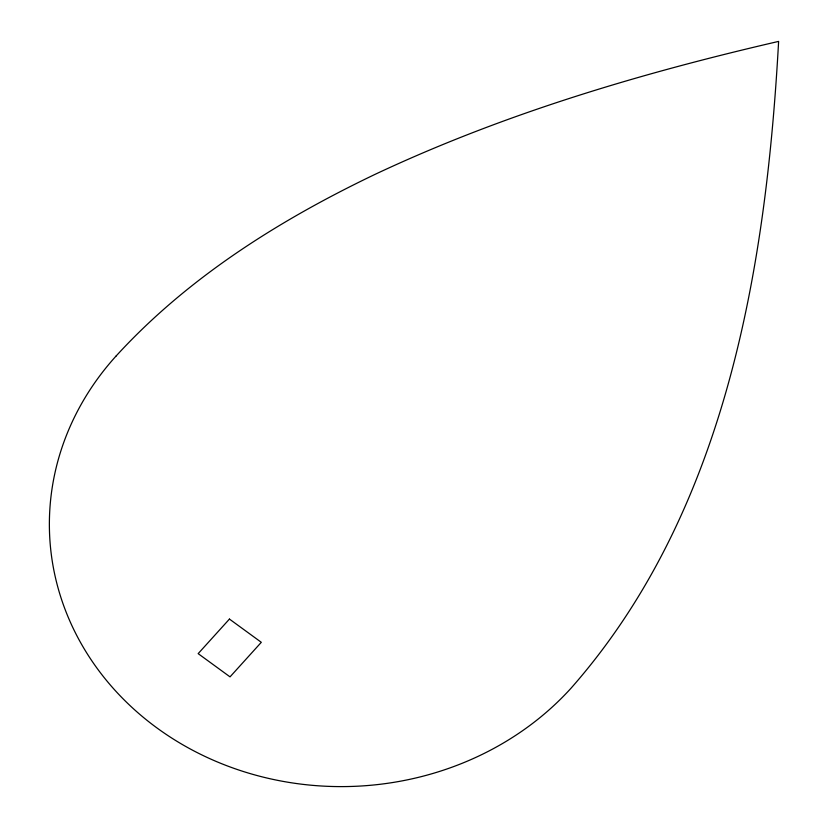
<?xml version="1.0" encoding="UTF-8"?>
<svg xmlns="http://www.w3.org/2000/svg" width="828" height="828" viewBox="0 0 828 828"><rect width="100%" height="100%" fill="white"/><g stroke="black" fill="none" stroke-linecap="round" stroke-linejoin="round"><path stroke-width="1.24" d="M115.992 356.133C187.801 277.535 279.481 220.124 374.867 174.449C503.465 113.933 640.427 73.33 778.62 41.4C766.076 267.982 726.146 511.87 571.206 688.016A294.261 264.484 -2.2 0 1 157.154 728.081A294.261 264.484 -2.2 0 1 115.982 356.133M229.439 619.075L198.161 653.634L230.029 676.869L261.306 642.311L229.439 619.075"/></g></svg>
